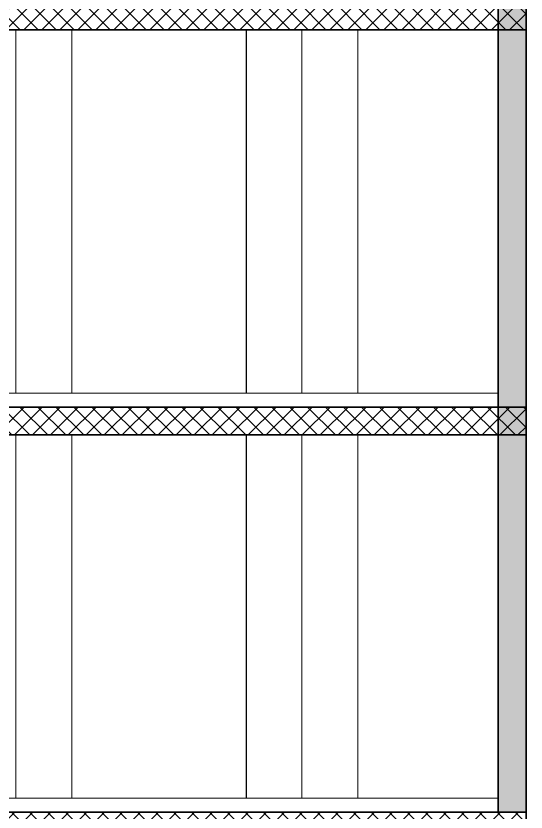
# Model space of a CAD drawing. Header units: millimetres. Extents: x -15634 to 67596, y -3027 to 55843.
# Drawn here: x 40494 to 44144, y 20796 to 26496 of the extents above; entities that cross this region are included whole.
import ezdxf

# ---------------------------------------------------------------- set-up
doc = ezdxf.new("R2010")
doc.units = ezdxf.units.MM
doc.header["$MEASUREMENT"] = 0
doc.set_wipeout_variables(frame=1)
doc.linetypes.add('Wipeout_Contour', pattern=[1000, 0, -1000])
doc.layers.add('aaaa oxhakat', color=7, linetype='Continuous')
doc.layers.add('Structural - Bearing', color=7, linetype='Continuous')
for name, color, linetype, lineweight, true_color in [('aaaa oxhakat _Pen_No__82', 7, 'Continuous', 20, 0xaaaaaa), ('Structural - Bearing_Pen_No__61', 7, 'Continuous', 20, 0x6a6a6a), ('Structural - Bearing_Pen_No__82', 7, 'Continuous', 20, 0xaaaaaa)]:
    doc.layers.add(name, color=color, linetype=linetype, lineweight=lineweight, true_color=true_color)
for name, color, linetype, lineweight in [('Structural - Bearing_Pen_No__1', 7, 'Continuous', 13), ('Structural - Bearing_Pen_No__101', 252, 'Continuous', 13), ('Structural - Bearing_Pen_No__7', 7, 'Continuous', 35)]:
    doc.layers.add(name, color=color, linetype=linetype, lineweight=lineweight)
pattern_1 = [(45, (0, 0), (-64.34671, 64.34671), []), (135, (0, 0), (64.34671, 64.34671), [])]

msp = doc.modelspace()

# ---------------------------------------------------------------- linework, layer by layer
at = {"layer": 'Structural - Bearing_Pen_No__1', "color": 7, "linetype": 'Continuous', "lineweight": 13}
for p, q in [((44144.4, 23695.6), (44144.4, 26395.6)), ((44144.4, 20795.6), (44144.4, 23495.6))]:
    msp.add_line(p, q, dxfattribs=at)

# ---------------------------------------------------------------- wipeouts: each hides what was drawn before it
at = {"color": 254, "linetype": 'Wipeout_Contour', "lineweight": 0, "ltscale": 200637.204507}
msp.add_wipeout([(42940.5, 23695.6), (43944.4, 23695.6), (43944.4, 26395.6), (42940.5, 26395.6)], dxfattribs=at).dxf.layer = 'Structural - Bearing'
at = {"color": 254, "linetype": 'Wipeout_Contour', "lineweight": 0, "ltscale": 195106.899626}
msp.add_wipeout([(42940.5, 20795.6), (43944.4, 20795.6), (43944.4, 23495.6), (42940.5, 23495.6)], dxfattribs=at).dxf.layer = 'Structural - Bearing'

# ---------------------------------------------------------------- next in the draw order: hatches: boundary and pattern name
at = {"layer": 'Structural - Bearing_Pen_No__101', "linetype": 'Continuous', "lineweight": 13}
for points in [[(44144.4, 26595.6), (43944.4, 26595.6), (43944.4, 23695.6), (44144.4, 23695.6)], [(44144.4, 23695.6), (43944.4, 23695.6), (43944.4, 20795.6), (44144.4, 20795.6)]]:
    msp.add_hatch(color=252, dxfattribs=at).paths.add_polyline_path(points)

# ---------------------------------------------------------------- next in the draw order: linework, layer by layer
at = {"layer": 'Structural - Bearing_Pen_No__1', "color": 7, "linetype": 'Continuous', "lineweight": 13}
for p, q in [((43944.4, 23695.6), (43944.4, 26595.6)), ((43944.4, 20795.6), (43944.4, 23695.6))]:
    msp.add_line(p, q, dxfattribs=at)
at = {"layer": 'Structural - Bearing_Pen_No__7', "color": 7, "linetype": 'Continuous', "lineweight": 35, "flags": 128}
for points in [[(44144.4, 26595.6), (43944.4, 26595.6), (43944.4, 23695.6), (44144.4, 23695.6)], [(44144.4, 23695.6), (43944.4, 23695.6), (43944.4, 20795.6), (44144.4, 20795.6)]]:
    msp.add_lwpolyline(points, close=True, dxfattribs=at)

# ---------------------------------------------------------------- next in the draw order: wipeouts: each hides what was drawn before it
at = {"color": 254, "linetype": 'Wipeout_Contour', "lineweight": 0, "ltscale": 198207.780037}
msp.add_wipeout([(42540.5, 23695.6), (42940.5, 23695.6), (42940.5, 26395.6), (42540.5, 26395.6)], dxfattribs=at).dxf.layer = 'aaaa oxhakat'
at = {"color": 254, "linetype": 'Wipeout_Contour', "lineweight": 0, "ltscale": 192608.167819}
msp.add_wipeout([(42540.5, 20795.6), (42940.5, 20795.6), (42940.5, 23495.6), (42540.5, 23495.6)], dxfattribs=at).dxf.layer = 'aaaa oxhakat'

# ---------------------------------------------------------------- next in the draw order: linework, layer by layer
at = {"layer": 'aaaa oxhakat _Pen_No__82', "color": 253, "linetype": 'Continuous', "lineweight": 20, "true_color": 0xaaaaaa}
for p, q in [((42940.5, 23795.6), (42940.5, 26395.6)), ((42940.5, 20895.6), (42940.5, 23495.6))]:
    msp.add_line(p, q, dxfattribs=at)

# ---------------------------------------------------------------- next in the draw order: wipeouts: each hides what was drawn before it
at = {"color": 254, "linetype": 'Wipeout_Contour', "lineweight": 0, "ltscale": 196829.123178}
msp.add_wipeout([(42140.5, 23695.6), (42540.5, 23695.6), (42540.5, 26395.6), (42140.5, 26395.6)], dxfattribs=at).dxf.layer = 'aaaa oxhakat'
at = {"color": 254, "linetype": 'Wipeout_Contour', "lineweight": 0, "ltscale": 191189.169457}
msp.add_wipeout([(42140.5, 20795.6), (42540.5, 20795.6), (42540.5, 23495.6), (42140.5, 23495.6)], dxfattribs=at).dxf.layer = 'aaaa oxhakat'

# ---------------------------------------------------------------- next in the draw order: linework, layer by layer
at = {"layer": 'aaaa oxhakat _Pen_No__82', "color": 253, "linetype": 'Continuous', "lineweight": 20, "true_color": 0xaaaaaa}
for p, q in [((42540.5, 26395.6), (42540.5, 23795.6)), ((42540.5, 23495.6), (42540.5, 20895.6))]:
    msp.add_line(p, q, dxfattribs=at)

# ---------------------------------------------------------------- next in the draw order: wipeouts: each hides what was drawn before it
at = {"color": 254, "linetype": 'Wipeout_Contour', "lineweight": 0, "ltscale": 194006.879632}
msp.add_wipeout([(42140.5, 26395.6), (40894.4, 26395.6), (40894.4, 23695.6), (42140.5, 23695.6)], dxfattribs=at).dxf.layer = 'Structural - Bearing'
at = {"color": 254, "linetype": 'Wipeout_Contour', "lineweight": 0, "ltscale": 188281.806192}
msp.add_wipeout([(42140.5, 23495.6), (40894.4, 23495.6), (40894.4, 20795.6), (42140.5, 20795.6)], dxfattribs=at).dxf.layer = 'Structural - Bearing'

# ---------------------------------------------------------------- next in the draw order: linework, layer by layer
at = {"layer": 'aaaa oxhakat _Pen_No__82', "color": 253, "linetype": 'Continuous', "lineweight": 20, "true_color": 0xaaaaaa}
for p, q in [((42140.5, 23795.6), (42140.5, 26395.6)), ((42140.5, 20895.6), (42140.5, 23495.6))]:
    msp.add_line(p, q, dxfattribs=at)
at = {"layer": 'Structural - Bearing_Pen_No__82', "color": 253, "linetype": 'Continuous', "lineweight": 20, "true_color": 0xaaaaaa}
for p, q in [((42144, 23795.6), (42144, 26395.6)), ((42144, 20895.6), (42144, 23495.6))]:
    msp.add_line(p, q, dxfattribs=at)

# ---------------------------------------------------------------- next in the draw order: wipeouts: each hides what was drawn before it
at = {"color": 254, "linetype": 'Wipeout_Contour', "lineweight": 0, "ltscale": 191191.891111}
msp.add_wipeout([(40494.4, 23695.6), (40894.4, 23695.6), (40894.4, 26395.6), (40494.4, 26395.6)], dxfattribs=at).dxf.layer = 'aaaa oxhakat'
at = {"color": 254, "linetype": 'Wipeout_Contour', "lineweight": 0, "ltscale": 185380.652805}
msp.add_wipeout([(40494.4, 20795.6), (40894.4, 20795.6), (40894.4, 23495.6), (40494.4, 23495.6)], dxfattribs=at).dxf.layer = 'aaaa oxhakat'

# ---------------------------------------------------------------- next in the draw order: hatches: boundary and pattern name
at = {"layer": 'Structural - Bearing_Pen_No__1', "linetype": 'Continuous', "lineweight": 13}
h = msp.add_hatch(dxfattribs=at)
h.set_pattern_fill('CONCRETE_BLOCK', style=0, pattern_type=2)
h.set_pattern_definition(pattern_1)
h.paths.add_polyline_path([(-655.6, 26395.6), (44144.4, 26395.6), (44144.4, 26595.6), (-655.6, 26595.6)])
h = msp.add_hatch(dxfattribs=at)
h.set_pattern_fill('CONCRETE_BLOCK', style=0, pattern_type=2)
h.set_pattern_definition(pattern_1)
h.paths.add_polyline_path([(-655.6, 23495.6), (44144.4, 23495.6), (44144.4, 23695.6), (-655.6, 23695.6)])
h = msp.add_hatch(dxfattribs=at)
h.set_pattern_fill('CONCRETE_BLOCK', style=0, pattern_type=2)
h.set_pattern_definition(pattern_1)
h.paths.add_polyline_path([(-655.6, 20595.6), (44144.4, 20595.6), (44144.4, 20795.6), (-655.6, 20795.6)])

# ---------------------------------------------------------------- next in the draw order: linework, layer by layer
at = {"layer": 'aaaa oxhakat _Pen_No__82', "color": 253, "linetype": 'Continuous', "lineweight": 20, "true_color": 0xaaaaaa}
for p, q in [((40494.4, 23795.6), (40494.4, 26395.6)), ((40894.4, 23795.6), (40894.4, 26395.6)), ((40494.4, 20895.6), (40494.4, 23495.6)), ((40894.4, 20895.6), (40894.4, 23495.6))]:
    msp.add_line(p, q, dxfattribs=at)
at = {"layer": 'Structural - Bearing_Pen_No__1', "color": 7, "linetype": 'Continuous', "lineweight": 13}
for p, q in [((-655.6, 26395.6), (44144.4, 26395.6)), ((39714.4, 23695.6), (43944.4, 23695.6)), ((-655.6, 23495.6), (44144.4, 23495.6))]:
    msp.add_line(p, q, dxfattribs=at)
at = {"layer": 'Structural - Bearing_Pen_No__61', "color": 251, "linetype": 'Continuous', "lineweight": 20, "true_color": 0x6a6a6a}
for points in [[(39714.4, 23795.6), (43944.4, 23795.6)], [(39714.4, 20895.6), (43944.4, 20895.6)]]:
    msp.add_lwpolyline(points, dxfattribs=at)
at = {"layer": 'Structural - Bearing_Pen_No__7', "color": 7, "linetype": 'Continuous', "lineweight": 35, "flags": 128}
for points in [[(-655.6, 26395.6), (44144.4, 26395.6), (44144.4, 26595.6), (-655.6, 26595.6)], [(-655.6, 23495.6), (44144.4, 23495.6), (44144.4, 23695.6), (-655.6, 23695.6)], [(-655.6, 20595.6), (44144.4, 20595.6), (44144.4, 20795.6), (-655.6, 20795.6)]]:
    msp.add_lwpolyline(points, close=True, dxfattribs=at)

doc.saveas('drawing.dxf')
